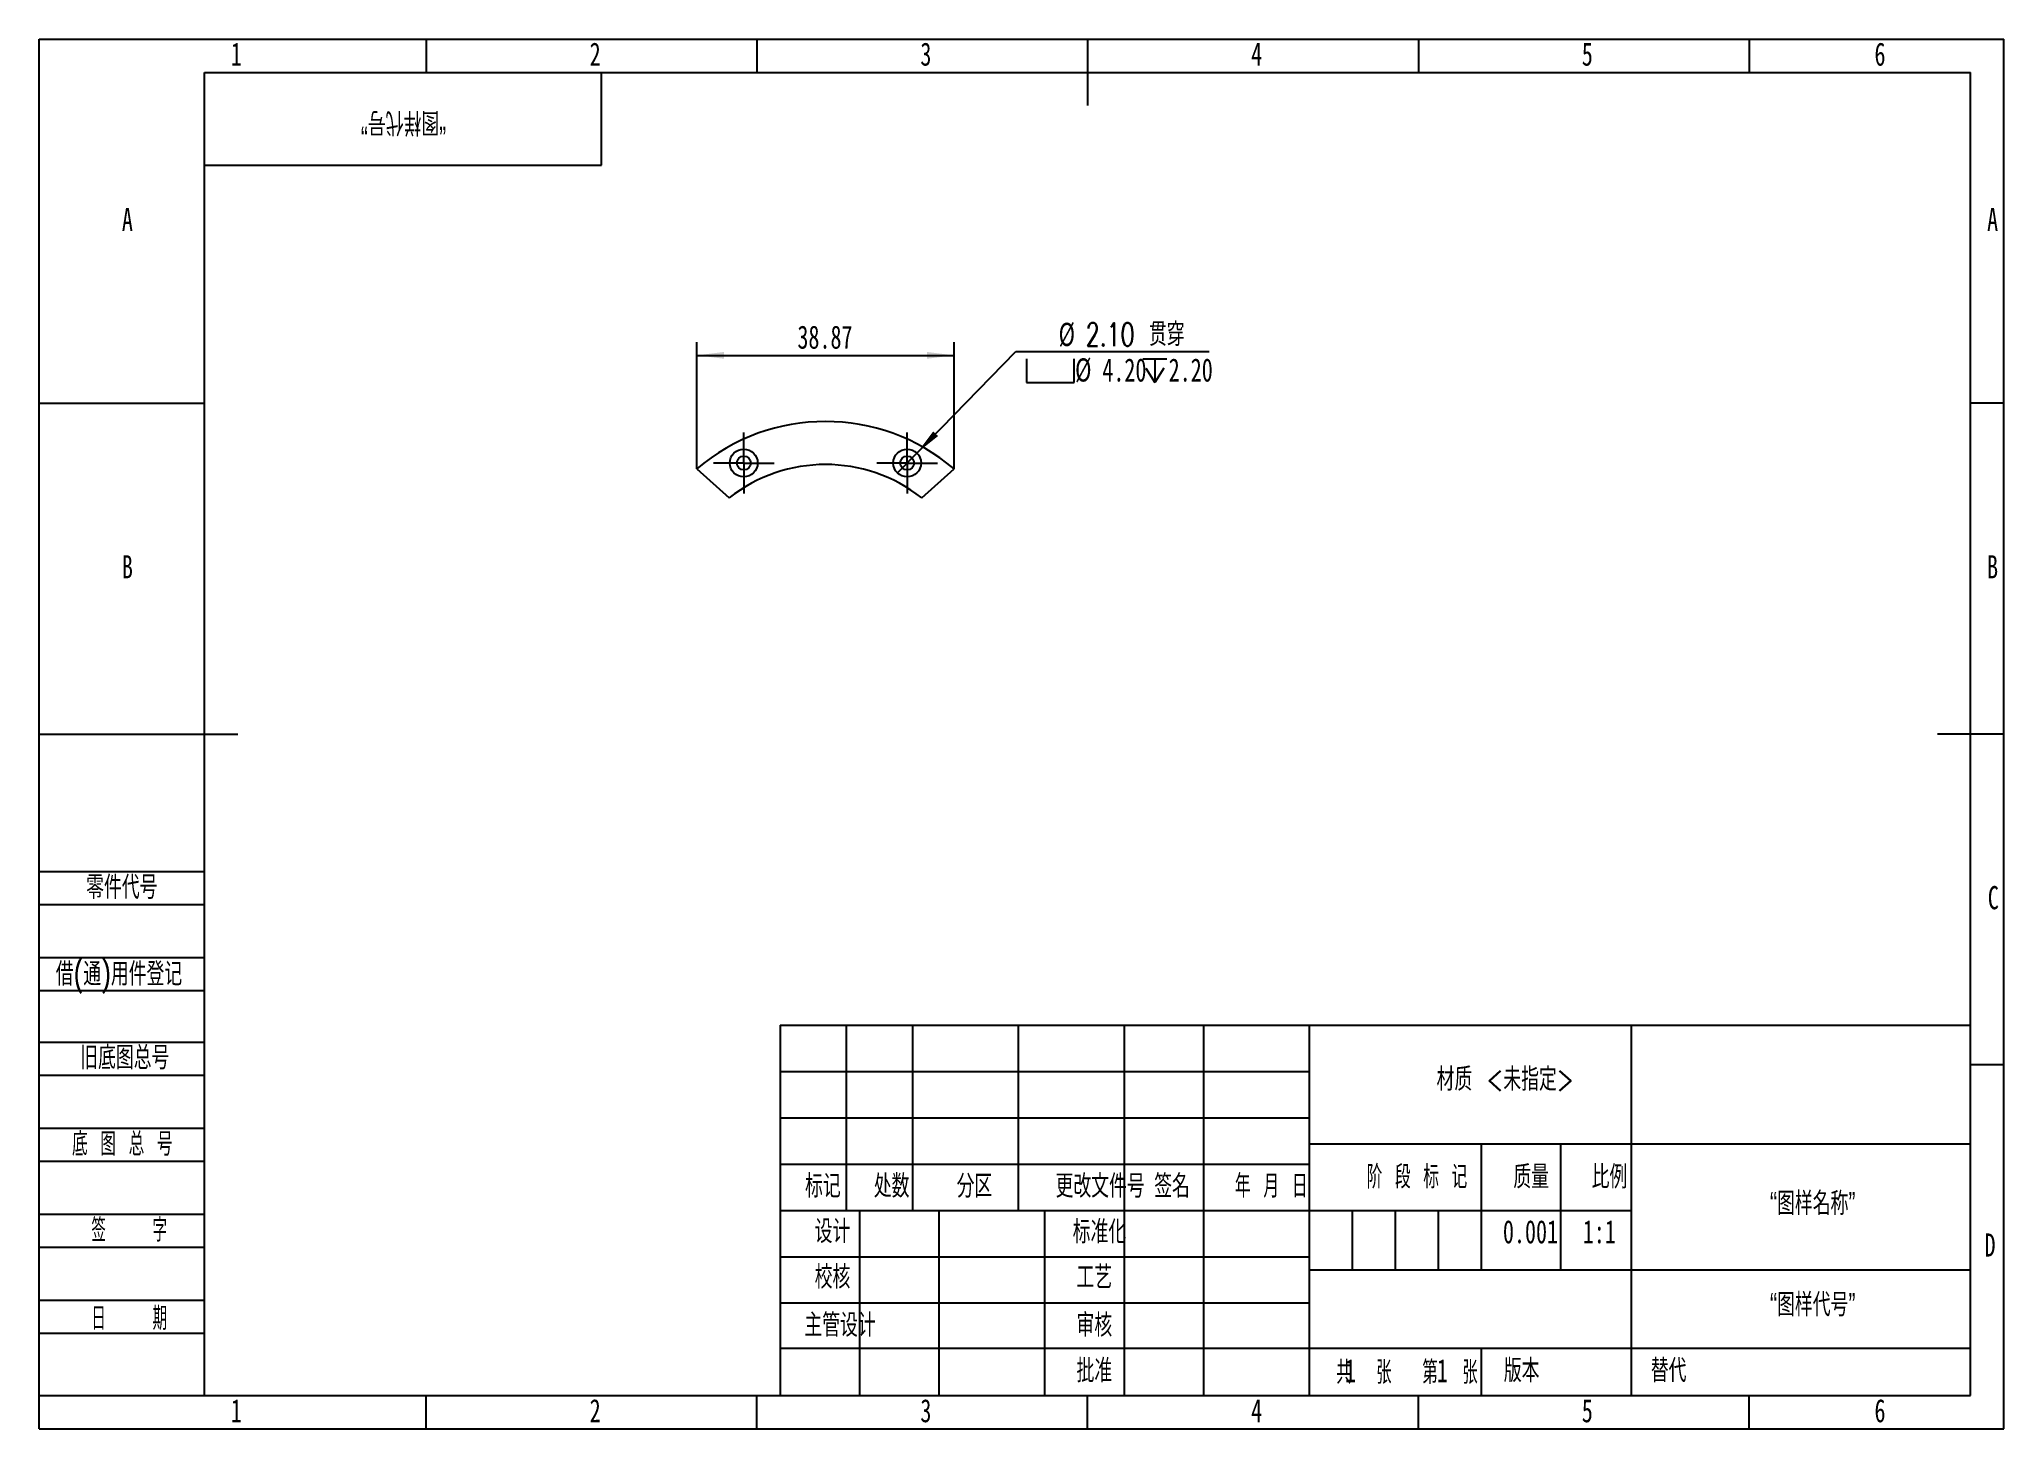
# Model space of a CAD drawing. Header units: millimetres. Extents: x 0 to 297, y 0 to 210.
import ezdxf

# ---------------------------------------------------------------- set-up
doc = ezdxf.new("R2010")
doc.units = ezdxf.units.MM
doc.layers.add('图框', color=7, linetype='Continuous')
doc.layers.add('粗实线层', color=7, linetype='Continuous', lineweight=25)
doc.styles.add('SLDTEXTSTYLE0', font='TXT', dxfattribs={"width": 0.7, "bigfont": 'bigfont'})
doc.styles.add('SLDTEXTSTYLE1', font='TXT', dxfattribs={"width": 0.6, "bigfont": 'bigfont'})
doc.styles.add('SLDTEXTSTYLE2', font='TXT', dxfattribs={"width": 0.614286, "bigfont": 'bigfont'})
doc.styles.add('SLDTEXTSTYLE3', font='TXT', dxfattribs={"width": 0.62, "bigfont": 'bigfont'})
doc.styles.add('SLDTEXTSTYLE4', font='TXT', dxfattribs={"width": 0.566667, "bigfont": 'bigfont'})
doc.styles.add('SLDTEXTSTYLE5', font='TXT', dxfattribs={"width": 0.7})
doc.dimstyles.new('SLDDIMSTYLE0', dxfattribs={"dimtxt": 3.5, "dimasz": 4.08, "dimexe": 0, "dimexo": 0.0625, "dimgap": 0.875, "dimtad": 2, "dimrnd": 1e-09, "dimzin": 12, "dimdsep": 46, "dimtxsty": 'SLDTEXTSTYLE5', "dimsah": 1, "dimcen": 0.09, "dimadec": 0, "dimazin": 3, "dimtfac": 1, "dimtofl": 0, "dimtmove": 0, "dimatfit": 3, "dimfxl": 0, "dimfrac": 2, "dimtolj": 1, "dimtzin": 12, "dimarcsym": 0})
doc.dimstyles.new('SLDDIMSTYLE1', dxfattribs={"dimtxt": 3.5, "dimasz": 4.08, "dimexe": 0, "dimexo": 0.0625, "dimgap": 0.875, "dimtad": 0, "dimtih": 1, "dimtoh": 1, "dimrnd": 1e-09, "dimzin": 4, "dimdsep": 46, "dimtxsty": 'SLDTEXTSTYLE5', "dimblk1": 'NONE', "dimsah": 1, "dimcen": 0, "dimadec": 0, "dimazin": 1, "dimtfac": 1, "dimtmove": 0, "dimatfit": 3, "dimldrblk": 'NONE', "dimfxl": 0, "dimfrac": 2, "dimtolj": 1, "dimtzin": 12, "dimarcsym": 0})

# ---------------------------------------------------------------- blocks, each defined once
blk = doc.blocks.new('_D')
at = {"layer": '图框'}
for p, q in [((99.43, 145.08), (99.43, 164.23)), ((138.3, 145.08), (138.3, 164.23)), ((99.43, 162.23), (138.3, 162.23))]:
    blk.add_line(p, q, dxfattribs=at)
for points in [[(99.43, 162.23), (103.51, 161.72), (103.51, 162.74)], [(138.3, 162.23), (134.22, 162.74), (134.22, 161.72)]]:
    blk.add_solid(points, dxfattribs=at)
at = {"layer": '图框', "insert": (114.62, 166.74), "char_height": 3.5, "attachment_point": 1, "style": 'SLDTEXTSTYLE5'}
blk.add_mtext('38.87', dxfattribs=at)
blk = doc.blocks.new('SW_SYMBOL_HOLE_SPOT')
at = {"layer": '图框', "color": 0}
for p, q in [((0, 875), (0, 75)), ((1600, 75), (1600, 875)), ((0, 75), (1600, 75))]:
    blk.add_line(p, q, dxfattribs=at)
blk = doc.blocks.new('SW_SYMBOL_HOLE_DEPTH')
at = {"layer": '图框', "color": 0}
for p, q in [((0, 875), (800, 875)), ((400, 875), (400, 75)), ((100, 555), (400, 75)), ((700, 555), (400, 75))]:
    blk.add_line(p, q, dxfattribs=at)
blk = doc.blocks.new('_D_1')
at = {"layer": '图框'}
for p, q in [((132.68, 147.46), (147.65, 162.81)), ((147.65, 162.81), (176.89, 162.81)), ((129.75, 144.45), (132.68, 147.46))]:
    blk.add_line(p, q, dxfattribs=at)
blk.add_solid([(132.68, 147.46), (135.89, 150.03), (135.16, 150.74)], dxfattribs=at)
at = {"layer": '图框', "xscale": 0.004511737089201878, "yscale": 0.004511737089201878, "zscale": 0.004511737089201878}
for name, p in [('SW_SYMBOL_HOLE_SPOT', (149.24, 157.77)), ('SW_SYMBOL_HOLE_DEPTH', (166.86, 157.77))]:
    blk.add_blockref(name, p, dxfattribs=at)
at = {"layer": '图框', "char_height": 3.5, "attachment_point": 1}
for s, insert, style in [('%%c', (154.11, 167.15), 'SLDTEXTSTYLE5'), ('2.10 贯穿', (158.23, 167.14), 'SLDTEXTSTYLE0'), ('%%c', (156.6, 161.78), 'SLDTEXTSTYLE5'), ('4.20', (160.72, 161.77), 'SLDTEXTSTYLE5'), ('2.20', (170.75, 161.77), 'SLDTEXTSTYLE5')]:
    blk.add_mtext(s, dxfattribs=dict(at, insert=insert, style=style))
blk = doc.blocks.new('_None')
blk = doc.blocks.new('SW_CENTERMARKSYMBOL_0')
at = {"layer": '图框', "color": 0}
for p, q in [((0, 2.5), (0, 4.6)), ((-2.5, 0), (-4.6, 0)), ((0, 0), (-2.5, 0)), ((0, 0), (0, 2.5)), ((0, 0), (0, -2.5)), ((0, 0), (2.5, 0)), ((2.5, 0), (4.6, 0)), ((0, -2.5), (0, -4.6))]:
    blk.add_line(p, q, dxfattribs=at)
blk = doc.blocks.new('SW_CENTERMARKSYMBOL_1')
at = {"layer": '图框', "color": 0}
for p, q in [((0, 2.5), (0, 4.6)), ((-2.5, 0), (-4.6, 0)), ((0, 0), (-2.5, 0)), ((0, 0), (0, 2.5)), ((0, 0), (0, -2.5)), ((0, 0), (2.5, 0)), ((2.5, 0), (4.6, 0)), ((0, -2.5), (0, -4.6))]:
    blk.add_line(p, q, dxfattribs=at)

msp = doc.modelspace()

# ---------------------------------------------------------------- linework, layer by layer
at = {"color": 7, "linetype": 'Continuous', "lineweight": 25}
for p, q in [((99.427, 145.085), (104.312, 140.686)), ((133.41, 140.686), (138.295, 145.085))]:
    msp.add_line(p, q, dxfattribs=at)
for centre, radius in [((106.509, 145.958), 2.1), ((106.509, 145.958), 1.05), ((131.213, 145.958), 2.1), ((131.213, 145.958), 1.05)]:
    msp.add_circle(centre, radius, dxfattribs=at)
for radius, start, end in [(30, 49.62316, 130.37684), (23.5, 51.75, 128.25)]:
    msp.add_arc((118.861, 122.231), radius, start, end, dxfattribs=at)
at = {"layer": '图框'}
for p, q in [((0, 0), (0, 210)), ((0, 210), (297, 210)), ((58.5, 210), (58.5, 205)), ((108.5, 210), (108.5, 205)), ((208.5, 210), (208.5, 205)), ((258.5, 210), (258.5, 205)), ((297, 0), (297, 210)), ((0, 155), (25, 155)), ((297, 155), (292, 155)), ((0, 84.221), (25, 84.221)), ((0, 79.221), (25, 79.221)), ((0, 71.221), (25, 71.221)), ((0, 66.221), (25, 66.221)), ((0, 58.43), (25, 58.43)), ((112, 54), (192, 54)), ((297, 55), (292, 55)), ((0, 53.43), (25, 53.43)), ((0, 45.43), (25, 45.43)), ((112, 47), (192, 47)), ((0, 40.43), (25, 40.43)), ((198.5, 33), (198.5, 24)), ((205, 33), (205, 24)), ((211.5, 33), (211.5, 24)), ((0, 32.43), (25, 32.43)), ((0, 27.43), (25, 27.43)), ((0, 19.43), (25, 19.43)), ((0, 14.43), (25, 14.43)), ((0, 5), (25, 5)), ((58.5, 0), (58.5, 5)), ((108.5, 0), (108.5, 5)), ((208.5, 0), (208.5, 5)), ((258.5, 0), (258.5, 5)), ((0, 0), (297, 0))]:
    msp.add_line(p, q, dxfattribs=at)
at = {"layer": '图框', "lineweight": 25}
for p, q in [((158.5, 210), (158.5, 200)), ((0, 105), (30, 105)), ((297, 105), (287, 105)), ((112, 61), (112, 5)), ((112, 61), (292, 61)), ((122, 61), (122, 33)), ((132, 61), (132, 33)), ((148, 61), (148, 33)), ((164, 61), (164, 5)), ((176, 61), (176, 5)), ((191.968, 61.052), (192.005, 5)), ((240.692, 61), (240.692, 5)), ((191.98, 43.052), (291.98, 43.052)), ((218, 43.069), (218, 24.069)), ((230, 43), (230, 24)), ((112, 40), (192, 40)), ((112, 33), (192, 33)), ((124, 33), (124, 5)), ((136, 33), (136, 5)), ((152, 33), (152, 5)), ((192.015, 33), (240.692, 33)), ((112, 26), (192, 26)), ((192, 24), (292, 24)), ((112, 19), (192, 19)), ((112, 12.166), (192, 12.166)), ((192, 12.166), (292, 12.166)), ((218, 12.166), (218, 5)), ((25, 5), (292, 5)), ((158.5, 0), (158.5, 5))]:
    msp.add_line(p, q, dxfattribs=at)
at = {"layer": '图框', "linetype": 'Continuous', "lineweight": 25}
for p, q in [((25, 5), (25, 205)), ((25, 205), (292, 205)), ((292, 5), (292, 205))]:
    msp.add_line(p, q, dxfattribs=at)
at = {"layer": '粗实线层'}
for p, q in [((85, 191), (85, 205)), ((25, 191), (85, 191))]:
    msp.add_line(p, q, dxfattribs=at)

# ---------------------------------------------------------------- block references
at = {"layer": '图框'}
for name, p in [('SW_CENTERMARKSYMBOL_1', (106.509, 145.958)), ('SW_CENTERMARKSYMBOL_0', (131.213, 145.958))]:
    msp.add_blockref(name, p, dxfattribs=at)

# ---------------------------------------------------------------- texts
at = {"layer": '图框', "char_height": 3.5}
for s, insert, attachment_point, style in [('1', (29.794, 209.516), 2, 'SLDTEXTSTYLE5'), ('2', (84.044, 209.516), 2, 'SLDTEXTSTYLE5'), ('3', (134.044, 209.516), 2, 'SLDTEXTSTYLE5'), ('4', (184.044, 209.516), 2, 'SLDTEXTSTYLE5'), ('5', (234.044, 209.516), 2, 'SLDTEXTSTYLE5'), ('6', (278.297, 209.516), 2, 'SLDTEXTSTYLE5'), ('A', (13.32, 184.516), 2, 'SLDTEXTSTYLE5'), ('A', (295.32, 184.516), 2, 'SLDTEXTSTYLE5'), ('B', (13.32, 132.016), 2, 'SLDTEXTSTYLE5'), ('B', (295.32, 132.016), 2, 'SLDTEXTSTYLE5'), ('零件代号', (7.084, 83.579), 1, 'SLDTEXTSTYLE0'), ('C', (295.427, 82.016), 2, 'SLDTEXTSTYLE5'), ('借(通)用件登记', (2.496, 70.473), 1, 'SLDTEXTSTYLE0'), ('旧底图总号', (6.194, 57.824), 1, 'SLDTEXTSTYLE0'), ('材质 <未指定>', (221.609, 54.577), 2, 'SLDTEXTSTYLE0'), ('底 图 总 号', (4.947, 44.766), 1, 'SLDTEXTSTYLE2'), ('标记', (118.479, 38.417), 2, 'SLDTEXTSTYLE0'), ('处数', (128.868, 38.417), 2, 'SLDTEXTSTYLE0'), ('分区', (141.39, 38.417), 2, 'SLDTEXTSTYLE0'), ('更改文件号', (160.39, 38.417), 2, 'SLDTEXTSTYLE0'), ('签名', (171.258, 38.417), 2, 'SLDTEXTSTYLE0'), ('年 月 日', (186.261, 38.417), 2, 'SLDTEXTSTYLE3'), ('阶 段 标 记', (208.286, 39.805), 2, 'SLDTEXTSTYLE2'), ('质量', (225.553, 39.805), 2, 'SLDTEXTSTYLE0'), ('比例', (237.401, 39.805), 2, 'SLDTEXTSTYLE0'), ('“图样名称”', (268.124, 35.791), 2, 'SLDTEXTSTYLE0'), ('签    字', (13.591, 31.764), 2, 'SLDTEXTSTYLE4'), ('设计', (119.928, 31.558), 2, 'SLDTEXTSTYLE0'), ('标准化', (160.285, 31.492), 2, 'SLDTEXTSTYLE0'), ('0.001', (225.455, 31.521), 2, 'SLDTEXTSTYLE5'), ('1:1', (235.858, 31.521), 2, 'SLDTEXTSTYLE5'), ('D', (294.93, 29.516), 2, 'SLDTEXTSTYLE5'), ('校核', (119.928, 24.679), 2, 'SLDTEXTSTYLE0'), ('工艺', (159.517, 24.643), 2, 'SLDTEXTSTYLE0'), ('“图样代号”', (268.127, 20.49), 2, 'SLDTEXTSTYLE0'), ('日    期', (13.591, 18.413), 2, 'SLDTEXTSTYLE4'), ('主管设计', (121.069, 17.399), 2, 'SLDTEXTSTYLE0'), ('审核', (159.517, 17.399), 2, 'SLDTEXTSTYLE0'), ('批准', (159.519, 10.523), 2, 'SLDTEXTSTYLE0'), ('共  张', (200.263, 10.262), 2, 'SLDTEXTSTYLE1'), ('1', (197.393, 10.531), 1, 'SLDTEXTSTYLE5'), ('第  张', (213.29, 10.262), 2, 'SLDTEXTSTYLE1'), ('1', (211.295, 10.531), 1, 'SLDTEXTSTYLE5'), ('版本', (224.12, 10.531), 2, 'SLDTEXTSTYLE0'), ('替代', (243.641, 10.531), 1, 'SLDTEXTSTYLE0'), ('1', (29.794, 4.474), 2, 'SLDTEXTSTYLE5'), ('2', (84.044, 4.474), 2, 'SLDTEXTSTYLE5'), ('3', (134.044, 4.474), 2, 'SLDTEXTSTYLE5'), ('4', (184.044, 4.474), 2, 'SLDTEXTSTYLE5'), ('5', (234.044, 4.474), 2, 'SLDTEXTSTYLE5'), ('6', (278.297, 4.474), 2, 'SLDTEXTSTYLE5')]:
    msp.add_mtext(s, dxfattribs=dict(at, insert=insert, attachment_point=attachment_point, style=style))
at = {"layer": '图框', "insert": (55.073, 195.655), "char_height": 3.5, "attachment_point": 2, "rotation": 180, "style": 'SLDTEXTSTYLE0'}
msp.add_mtext('“图样代号”', dxfattribs=at)

# ---------------------------------------------------------------- dimensions: what is measured, and where the dimension line sits
at = {"layer": '图框'}
dim = msp.add_linear_dim(base=(138.295, 162.231), p1=(99.427, 145.085), p2=(138.295, 145.085), dimstyle='SLDDIMSTYLE0', dxfattribs=at)
dim.commit()
dim.dimension.update_dxf_attribs({"geometry": '_D', "text_midpoint": (118.452, 162.231), "dimtype": 160})
dim = msp.add_diameter_dim_2p(p1=(129.746, 144.455), p2=(132.679, 147.461), text='%%c2.10 贯穿\\P{\\fGDT;v}<>{\\fGDT;x}2.20', dimstyle='SLDDIMSTYLE1', dxfattribs=at)
dim.commit()
dim.dimension.update_dxf_attribs({"geometry": '_D_1', "text_midpoint": (163.067, 162.196), "dimtype": 163})

doc.saveas('drawing.dxf')
